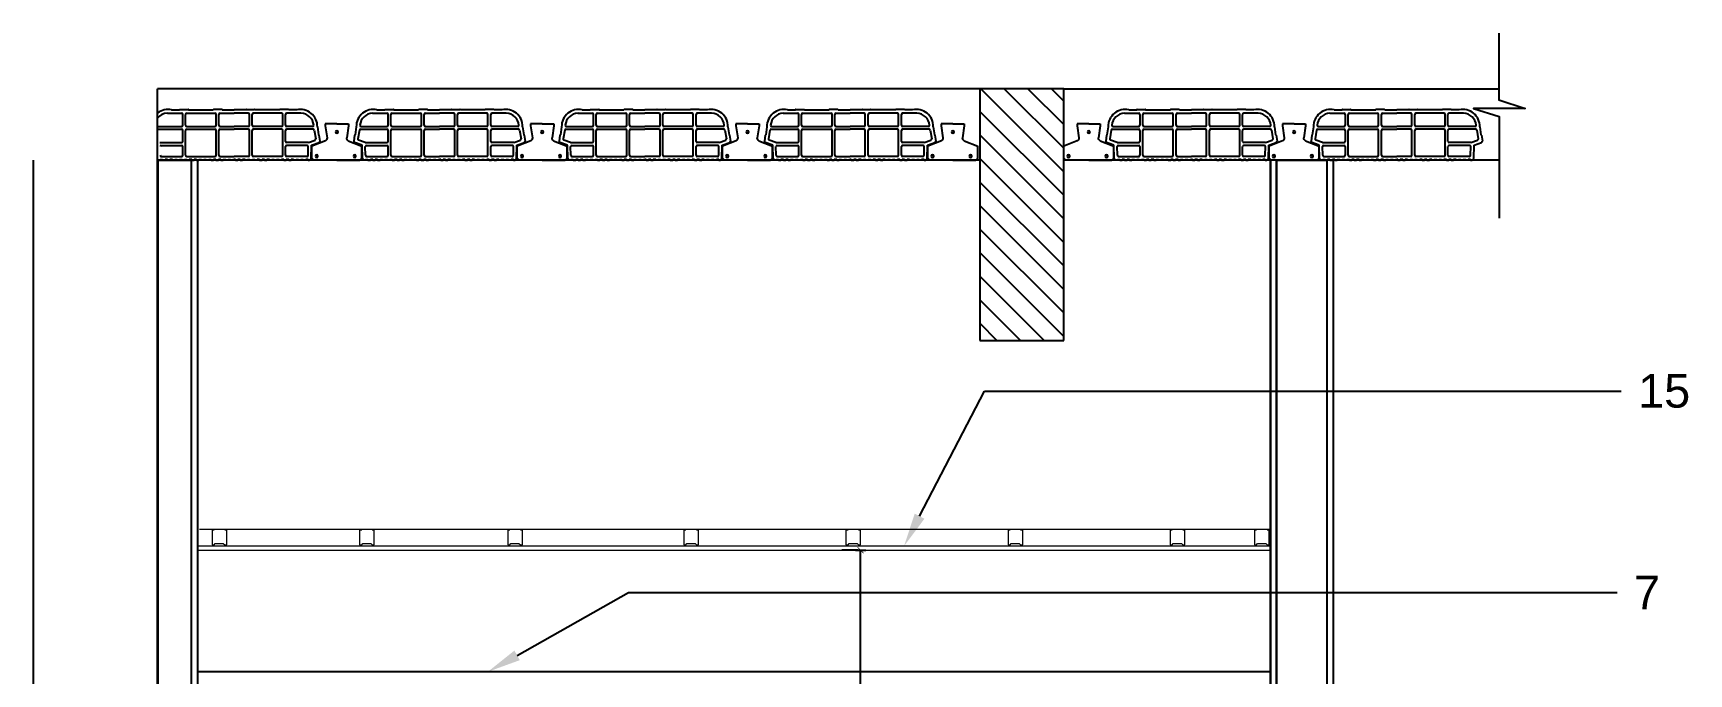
# Model space of a CAD drawing. Header units: metres. Extents: x 198 to 412, y -54 to 17.
# Drawn here: x 258.177 to 262.124, y -6.311 to -4.784 of the extents above; entities that cross this region are included whole.
import ezdxf
from ezdxf import colors
from ezdxf.entities.mleader import LeaderData, LeaderLine
from ezdxf.math import Vec2, Vec3

# ---------------------------------------------------------------- set-up
doc = ezdxf.new("R2010")
doc.units = ezdxf.units.M
doc.header["$LTSCALE"] = 10
for name, color, linetype in [('01', 1, 'Continuous'), ('02', 2, 'Continuous'), ('1_MUROS', 6, 'Continuous'), ('A- Hatch Hormigon', 255, 'Continuous'), ('A-MUROS', 6, 'Continuous'), ('A-Revoques', 1, 'Continuous'), ('A-TEXTOS', 2, 'Continuous'), ('Corte t', 2, 'Continuous'), ('Losa rap sapito', 251, 'Continuous'), ('piso', 1, 'Continuous'), ('TCOTA', 1, 'Continuous'), ('TM-REVOQUE', 2, 'Continuous')]:
    doc.layers.add(name, color=color, linetype=linetype)
doc.layers.add('A-Cielorraso', color=1, linetype='Continuous', lineweight=5)
doc.styles.add('ARIAL', font='arial.ttf')
doc.dimstyles.new('ST-COTA-25', dxfattribs={"dimscale": 0.25, "dimtxt": 0.18, "dimasz": 0.1, "dimexe": 0.18, "dimexo": 0.0625, "dimgap": 0.09, "dimtad": 1, "dimzin": 4, "dimdsep": 46, "dimtxsty": 'ARIAL', "dimblk1": 'COTA_N', "dimblk2": 'COTA_N', "dimsah": 1, "dimcen": 0.09, "dimclrd": 8, "dimclre": 8, "dimclrt": 1, "dimadec": 0, "dimazin": 0, "dimtfac": 1, "dimtix": 1, "dimtmove": 0, "dimatfit": 3, "dimldrblk": 'COTA_N', "dimfxl": 0.18, "dimtolj": 1, "dimtzin": 0, "dimarcsym": 0})

# ---------------------------------------------------------------- blocks, each defined once
blk = doc.blocks.new('VIGUETA NUEVA')
at = {"layer": '02'}
for p, q in [((852.3054, 1549.6661), (852.2767, 1549.6661)), ((852.2767, 1549.6661), (852.2767, 1549.6611)), ((852.2767, 1549.6611), (852.2809, 1549.6312)), ((852.3054, 1549.6661), (852.3342, 1549.6661)), ((852.3342, 1549.6611), (852.3299, 1549.6312)), ((852.3342, 1549.6661), (852.3342, 1549.6611)), ((852.2769, 1549.6243), (852.2429, 1549.6111)), ((852.2429, 1549.5811), (852.2429, 1549.6111)), ((852.3339, 1549.6243), (852.3679, 1549.6111)), ((852.3679, 1549.5811), (852.3679, 1549.6111)), ((852.2429, 1549.5811), (852.2479, 1549.5761)), ((852.3054, 1549.5761), (852.2479, 1549.5761)), ((852.3054, 1549.5761), (852.3629, 1549.5761)), ((852.3679, 1549.5811), (852.3629, 1549.5761))]:
    blk.add_line(p, q, dxfattribs=at)
for centre, start, end in [((852.2739, 1549.6307), 294.8533, 4.4381), ((852.3369, 1549.6307), 175.5619, 245.1467)]:
    blk.add_arc(centre, 0.00704, start, end, dxfattribs=at)
blk = doc.blocks.new('VIGUETA NUEVA1')
at = {"layer": 'piso'}
for centre in [(0, -0.02), (-0.0444, -0.0805), (0.0504, -0.0805)]:
    blk.add_circle(centre, 0.00324, dxfattribs=at)
at = {"layer": '1_MUROS'}
blk.add_blockref('VIGUETA NUEVA', (-852.3054, -1549.6661), dxfattribs=at)
blk = doc.blocks.new('Losa rap zapito')
at = {"layer": 'Losa rap sapito'}
for p, q in [((283.7711, -291.7719), (283.8051, -291.7719)), ((283.7813, -291.7641), (283.8003, -291.7641)), ((283.8012, -291.7632), (283.8205, -291.7632)), ((283.808, -291.8006), (283.808, -291.7747)), ((283.8147, -291.8006), (283.8147, -291.7747)), ((283.8176, -291.7719), (283.8844, -291.7719)), ((283.8215, -291.7641), (283.8806, -291.7641)), ((283.9008, -291.7632), (283.8815, -291.7632)), ((283.8873, -291.8006), (283.8873, -291.7747)), ((283.8941, -291.8006), (283.8941, -291.7747)), ((283.897, -291.7719), (283.9304, -291.7719)), ((283.9018, -291.7641), (283.9304, -291.7641)), ((283.959, -291.7641), (283.9304, -291.7641)), ((283.9638, -291.7719), (283.9304, -291.7719)), ((283.9599, -291.7632), (283.9792, -291.7632)), ((283.9667, -291.8006), (283.9667, -291.7747)), ((283.9734, -291.8006), (283.9734, -291.7747)), ((284.0431, -291.7719), (283.9763, -291.7719)), ((284.0393, -291.7641), (283.9802, -291.7641)), ((284.0595, -291.7632), (284.0402, -291.7632)), ((284.046, -291.8006), (284.046, -291.7747)), ((284.0527, -291.8006), (284.0527, -291.7747)), ((284.0896, -291.7719), (284.0556, -291.7719)), ((284.0795, -291.7641), (284.0605, -291.7641)), ((283.732, -291.8042), (283.7293, -291.8235)), ((283.7394, -291.8124), (283.7357, -291.8329)), ((283.7422, -291.8103), (283.8051, -291.8103)), ((283.7437, -291.8035), (283.8051, -291.8035)), ((283.7534, -291.8103), (283.8051, -291.8103)), ((283.808, -291.8391), (283.808, -291.8132)), ((283.8147, -291.8721), (283.8147, -291.8132)), ((283.8176, -291.8035), (283.8844, -291.8035)), ((283.8176, -291.8103), (283.8844, -291.8103)), ((283.8873, -291.8721), (283.8873, -291.8132)), ((283.8941, -291.8721), (283.8941, -291.8132)), ((283.897, -291.8035), (283.9304, -291.8035)), ((283.897, -291.8103), (283.9304, -291.8103)), ((283.9638, -291.8035), (283.9304, -291.8035)), ((283.9638, -291.8103), (283.9304, -291.8103)), ((283.9667, -291.8721), (283.9667, -291.8132)), ((283.9734, -291.8721), (283.9734, -291.8132)), ((284.0431, -291.8035), (283.9763, -291.8035)), ((284.0431, -291.8103), (283.9763, -291.8103)), ((284.046, -291.8721), (284.046, -291.8132)), ((284.0527, -291.8391), (284.0527, -291.8132)), ((284.117, -291.8035), (284.0556, -291.8035)), ((284.1186, -291.8103), (284.0556, -291.8103)), ((284.1073, -291.8103), (284.0556, -291.8103)), ((284.1214, -291.8124), (284.125, -291.8329)), ((284.1287, -291.8042), (284.1314, -291.8235)), ((283.7282, -291.8243), (283.7262, -291.8386)), ((283.7459, -291.8484), (283.728, -291.8417)), ((283.7534, -291.842), (283.7376, -291.836)), ((283.7466, -291.8799), (283.7459, -291.8484)), ((283.7534, -291.842), (283.8051, -291.842)), ((283.7542, -291.8721), (283.7536, -291.851)), ((283.7565, -291.8487), (283.8051, -291.8487)), ((283.808, -291.8721), (283.808, -291.8516)), ((284.0527, -291.8721), (284.0527, -291.8516)), ((284.1073, -291.842), (284.0556, -291.842)), ((284.1043, -291.8487), (284.0556, -291.8487)), ((284.1066, -291.8721), (284.1071, -291.851)), ((284.1073, -291.842), (284.1232, -291.836)), ((284.1141, -291.8799), (284.1149, -291.8484)), ((284.1149, -291.8484), (284.1327, -291.8417)), ((284.1325, -291.8243), (284.1346, -291.8386)), ((283.7541, -291.8836), (283.7504, -291.8836)), ((283.7541, -291.8836), (283.7516, -291.8836)), ((283.7541, -291.8836), (283.7516, -291.8836)), ((283.7541, -291.8836), (283.7541, -291.8827)), ((283.7541, -291.8827), (283.7598, -291.8827)), ((283.7571, -291.8749), (283.8051, -291.8749)), ((283.7598, -291.8836), (283.7598, -291.8827)), ((283.7598, -291.8836), (283.7656, -291.8836)), ((283.7714, -291.8827), (283.7656, -291.8827)), ((283.7656, -291.8836), (283.7656, -291.8827)), ((283.7714, -291.8836), (283.7714, -291.8827)), ((283.7714, -291.8836), (283.7772, -291.8836)), ((283.7772, -291.8836), (283.7772, -291.8827)), ((283.783, -291.8827), (283.7772, -291.8827)), ((283.783, -291.8836), (283.783, -291.8827)), ((283.783, -291.8836), (283.7887, -291.8836)), ((283.7887, -291.8836), (283.7887, -291.8827)), ((283.7887, -291.8827), (283.7945, -291.8827)), ((283.7945, -291.8836), (283.7945, -291.8827)), ((283.8003, -291.8836), (283.7945, -291.8836)), ((283.8003, -291.8827), (283.8061, -291.8827)), ((283.8003, -291.8836), (283.8003, -291.8827)), ((283.8061, -291.8836), (283.8061, -291.8827)), ((283.8119, -291.8836), (283.8061, -291.8836)), ((283.8119, -291.8827), (283.8176, -291.8827)), ((283.8119, -291.8836), (283.8119, -291.8827)), ((283.8119, -291.8827), (283.8176, -291.8827)), ((283.8176, -291.8749), (283.8844, -291.8749)), ((283.8176, -291.8836), (283.8176, -291.8827)), ((283.8176, -291.8836), (283.8234, -291.8836)), ((283.8292, -291.8827), (283.8234, -291.8827)), ((283.8234, -291.8836), (283.8234, -291.8827)), ((283.8292, -291.8836), (283.8292, -291.8827)), ((283.8292, -291.8836), (283.835, -291.8836)), ((283.835, -291.8836), (283.835, -291.8827)), ((283.8408, -291.8827), (283.835, -291.8827)), ((283.8408, -291.8836), (283.8408, -291.8827)), ((283.8408, -291.8836), (283.8465, -291.8836)), ((283.8465, -291.8836), (283.8465, -291.8827)), ((283.8465, -291.8827), (283.8523, -291.8827)), ((283.8523, -291.8836), (283.8523, -291.8827)), ((283.8581, -291.8836), (283.8523, -291.8836)), ((283.8581, -291.8827), (283.8639, -291.8827)), ((283.8581, -291.8836), (283.8581, -291.8827)), ((283.8639, -291.8836), (283.8639, -291.8827)), ((283.8697, -291.8836), (283.8639, -291.8836)), ((283.8697, -291.8827), (283.8755, -291.8827)), ((283.8697, -291.8836), (283.8697, -291.8827)), ((283.8697, -291.8827), (283.8755, -291.8827)), ((283.8755, -291.8836), (283.8755, -291.8827)), ((283.8755, -291.8836), (283.8812, -291.8836)), ((283.887, -291.8827), (283.8812, -291.8827)), ((283.8812, -291.8836), (283.8812, -291.8827)), ((283.887, -291.8836), (283.887, -291.8827)), ((283.887, -291.8836), (283.8928, -291.8836)), ((283.8928, -291.8836), (283.8928, -291.8827)), ((283.8986, -291.8827), (283.8928, -291.8827)), ((283.897, -291.8749), (283.9304, -291.8749)), ((283.8986, -291.8836), (283.8986, -291.8827)), ((283.8986, -291.8836), (283.9044, -291.8836)), ((283.9044, -291.8836), (283.9044, -291.8827)), ((283.9044, -291.8827), (283.9101, -291.8827)), ((283.9101, -291.8836), (283.9101, -291.8827)), ((283.9159, -291.8836), (283.9101, -291.8836)), ((283.9159, -291.8827), (283.9217, -291.8827)), ((283.9159, -291.8836), (283.9159, -291.8827)), ((283.9217, -291.8836), (283.9217, -291.8827)), ((283.9275, -291.8836), (283.9217, -291.8836)), ((283.9275, -291.8836), (283.9275, -291.8827)), ((283.9275, -291.8827), (283.9304, -291.8827)), ((283.9638, -291.8749), (283.9304, -291.8749)), ((283.9333, -291.8827), (283.9304, -291.8827)), ((283.9333, -291.8836), (283.9333, -291.8827)), ((283.9333, -291.8836), (283.939, -291.8836)), ((283.9448, -291.8827), (283.939, -291.8827)), ((283.939, -291.8836), (283.939, -291.8827)), ((283.9448, -291.8836), (283.9448, -291.8827)), ((283.9448, -291.8836), (283.9506, -291.8836)), ((283.9506, -291.8836), (283.9506, -291.8827)), ((283.9564, -291.8827), (283.9506, -291.8827)), ((283.9564, -291.8836), (283.9564, -291.8827)), ((283.9622, -291.8836), (283.9564, -291.8836)), ((283.9622, -291.8836), (283.9622, -291.8827)), ((283.9622, -291.8827), (283.9679, -291.8827)), ((283.9679, -291.8836), (283.9679, -291.8827)), ((283.9737, -291.8836), (283.9679, -291.8836)), ((283.9737, -291.8827), (283.9795, -291.8827)), ((283.9737, -291.8836), (283.9737, -291.8827)), ((284.0431, -291.8749), (283.9763, -291.8749)), ((283.9795, -291.8836), (283.9795, -291.8827)), ((283.9853, -291.8836), (283.9795, -291.8836)), ((283.9911, -291.8827), (283.9853, -291.8827)), ((283.9853, -291.8836), (283.9853, -291.8827)), ((283.9911, -291.8827), (283.9853, -291.8827)), ((283.9911, -291.8836), (283.9911, -291.8827)), ((283.9911, -291.8836), (283.9968, -291.8836)), ((284.0026, -291.8827), (283.9968, -291.8827)), ((283.9968, -291.8836), (283.9968, -291.8827)), ((284.0026, -291.8836), (284.0026, -291.8827)), ((284.0026, -291.8836), (284.0084, -291.8836)), ((284.0084, -291.8836), (284.0084, -291.8827)), ((284.0142, -291.8827), (284.0084, -291.8827)), ((284.0142, -291.8836), (284.0142, -291.8827)), ((284.02, -291.8836), (284.0142, -291.8836)), ((284.02, -291.8836), (284.02, -291.8827)), ((284.02, -291.8827), (284.0258, -291.8827)), ((284.0258, -291.8836), (284.0258, -291.8827)), ((284.0315, -291.8836), (284.0258, -291.8836)), ((284.0315, -291.8827), (284.0373, -291.8827)), ((284.0315, -291.8836), (284.0315, -291.8827)), ((284.0373, -291.8836), (284.0373, -291.8827)), ((284.0431, -291.8836), (284.0373, -291.8836)), ((284.0489, -291.8827), (284.0431, -291.8827)), ((284.0431, -291.8836), (284.0431, -291.8827)), ((284.0489, -291.8827), (284.0431, -291.8827)), ((284.0489, -291.8836), (284.0489, -291.8827)), ((284.0489, -291.8836), (284.0547, -291.8836)), ((284.0604, -291.8827), (284.0547, -291.8827)), ((284.0547, -291.8836), (284.0547, -291.8827)), ((284.1037, -291.8749), (284.0556, -291.8749)), ((284.0604, -291.8836), (284.0604, -291.8827)), ((284.0604, -291.8836), (284.0662, -291.8836)), ((284.0662, -291.8836), (284.0662, -291.8827)), ((284.072, -291.8827), (284.0662, -291.8827)), ((284.072, -291.8836), (284.072, -291.8827)), ((284.0778, -291.8836), (284.072, -291.8836)), ((284.0778, -291.8836), (284.0778, -291.8827)), ((284.0778, -291.8827), (284.0836, -291.8827)), ((284.0836, -291.8836), (284.0836, -291.8827)), ((284.0893, -291.8836), (284.0836, -291.8836)), ((284.0893, -291.8827), (284.0951, -291.8827)), ((284.0893, -291.8836), (284.0893, -291.8827)), ((284.0951, -291.8836), (284.0951, -291.8827)), ((284.1009, -291.8836), (284.0951, -291.8836)), ((284.1009, -291.8836), (284.1009, -291.8827)), ((284.1067, -291.8827), (284.1009, -291.8827)), ((284.1067, -291.8836), (284.1067, -291.8827)), ((284.1067, -291.8836), (284.1092, -291.8836)), ((284.1067, -291.8836), (284.1092, -291.8836)), ((284.1067, -291.8836), (284.1103, -291.8836))]:
    blk.add_line(p, q, dxfattribs=at)
for centre, radius, start, end in [((283.7724, -291.8035), 0.0404, 77.2971, 181.0135), ((283.7724, -291.8035), 0.0317, 92.259, 174.7894), ((283.8012, -291.7641), 0.000963, 90, 180), ((283.8051, -291.7747), 0.00289, 0, 90), ((283.8176, -291.7747), 0.00289, 90, 180), ((283.8205, -291.7641), 0.000963, 0, 90), ((283.8815, -291.7641), 0.000963, 90, 180), ((283.8844, -291.7747), 0.00289, 0, 90), ((283.897, -291.7747), 0.00289, 90, 180), ((283.9008, -291.7641), 0.000963, 0, 90), ((283.9599, -291.7641), 0.000963, 90, 180), ((283.9638, -291.7747), 0.00289, 0, 90), ((283.9763, -291.7747), 0.00289, 90, 180), ((283.9792, -291.7641), 0.000963, 0, 90), ((284.0402, -291.7641), 0.000963, 90, 180), ((284.0431, -291.7747), 0.00289, 0, 90), ((284.0556, -291.7747), 0.00289, 90, 180), ((284.0595, -291.7641), 0.000963, 0, 90), ((284.0883, -291.8035), 0.0404, 358.9865, 102.7029), ((284.0883, -291.8035), 0.0317, 5.2106, 87.741), ((283.7422, -291.8132), 0.00289, 90, 165.2593), ((283.7437, -291.8006), 0.00289, 180.2316, 270), ((283.8051, -291.8006), 0.00289, 270, 0), ((283.8051, -291.8132), 0.00289, 0, 90), ((283.8176, -291.8006), 0.00289, 180, 270), ((283.8176, -291.8132), 0.00289, 90, 180), ((283.8844, -291.8006), 0.00289, 270, 0), ((283.8844, -291.8132), 0.00289, 0, 90), ((283.897, -291.8006), 0.00289, 180, 270), ((283.897, -291.8132), 0.00289, 90, 180), ((283.9638, -291.8006), 0.00289, 270, 0), ((283.9638, -291.8132), 0.00289, 0, 90), ((283.9763, -291.8006), 0.00289, 180, 270), ((283.9763, -291.8132), 0.00289, 90, 180), ((284.0431, -291.8006), 0.00289, 270, 0), ((284.0431, -291.8132), 0.00289, 0, 90), ((284.0556, -291.8006), 0.00289, 180, 270), ((284.0556, -291.8132), 0.00289, 90, 180), ((284.117, -291.8006), 0.00289, 270, 359.7684), ((284.1186, -291.8132), 0.00289, 14.7407, 90), ((283.729, -291.839), 0.00289, 171.8699, 249.444), ((283.7292, -291.8244), 0.000963, 81.8699, 171.8699), ((283.7386, -291.8333), 0.00289, 171.8699, 249.444), ((283.7565, -291.8516), 0.00289, 90, 168.5947), ((283.8051, -291.8391), 0.00289, 270, 0), ((283.8051, -291.8516), 0.00289, 0, 90), ((284.0556, -291.8391), 0.00289, 180, 270), ((284.0556, -291.8516), 0.00289, 90, 180), ((284.1043, -291.8516), 0.00289, 11.4053, 90), ((284.1222, -291.8333), 0.00289, 290.556, 8.1301), ((284.1316, -291.8244), 0.000963, 8.1301, 98.1301), ((284.1317, -291.839), 0.00289, 290.556, 8.1301), ((283.7505, -291.8797), 0.0039, 182.4799, 268.1248), ((283.7571, -291.8721), 0.00289, 180, 271.41), ((283.8051, -291.8721), 0.00289, 270, 0), ((283.8176, -291.8721), 0.00289, 180, 270), ((283.8844, -291.8721), 0.00289, 270, 0), ((283.897, -291.8721), 0.00289, 180, 270), ((283.9638, -291.8721), 0.00289, 270, 0), ((283.9763, -291.8721), 0.00289, 180, 270), ((284.0431, -291.8721), 0.00289, 270, 0), ((284.0556, -291.8721), 0.00289, 180, 270), ((284.1037, -291.8721), 0.00289, 268.59, 0), ((284.1102, -291.8797), 0.0039, 271.8752, 357.5201)]:
    blk.add_arc(centre, radius, start, end, dxfattribs=at)
blk = doc.blocks.new('COTA_N')
for p, q in [((-1, 0), (0, 0)), ((0, 0.5), (0, -0.5))]:
    blk.add_line(p, q)
at = {"color": 3, "const_width": 0.065}
blk.add_lwpolyline([(0.14, 0.14), (0.28, 0.28), (0, 0), (-0.14, -0.14), (-0.28, -0.28)], dxfattribs=at)
blk = doc.blocks.new('*D303')
at = {"layer": 'Defpoints', "color": 0, "transparency": 16777216}
for p in [(260.1496, -6.0163), (260.1596, -6.0163), (260.1596, -8.4163)]:
    blk.add_point(p, dxfattribs=at)
at = {"layer": 'TCOTA', "color": 8, "lineweight": -2, "transparency": 16777216}
for p, q in [((260.144, -6.0163), (260.1046, -6.0163)), ((260.1496, -8.3913), (260.1496, -6.0413)), ((260.144, -8.4163), (260.1046, -8.4163))]:
    blk.add_line(p, q, dxfattribs=at)
at = {"layer": 'TCOTA', "color": 8, "lineweight": -2, "transparency": 16777216, "xscale": 0.025, "yscale": 0.025, "zscale": 0.025}
for p, rotation in [((260.1496, -6.0163), 90), ((260.1496, -8.4163), 270)]:
    blk.add_blockref('COTA_N', p, dxfattribs=dict(at, rotation=rotation))
at = {"layer": 'TCOTA', "color": 1, "transparency": 16777216, "insert": (260.1041, -7.2163), "char_height": 0.045, "attachment_point": 5, "rotation": 90, "style": 'ARIAL'}
blk.add_mtext('\\A1;2.40', dxfattribs=at)

msp = doc.modelspace()

# ---------------------------------------------------------------- hatches: boundary and pattern name
at = {"layer": 'A- Hatch Hormigon'}
h = msp.add_hatch(dxfattribs=at)
h.set_pattern_fill('ANSI31', color=256, scale=0.0125, angle=-90, style=0)
h.set_pattern_definition([(315, (-286.13939, -11778.466692), (0.02806330038, 0.02806330038), [])])
h.paths.add_polyline_path([(251.633, -8.4863), (251.433, -8.4863), (251.433, -9.0863), (251.633, -9.0863)])
h.paths.add_polyline_path([(256.8835, -8.4863), (256.6835, -8.4863), (256.6835, -9.0863), (256.8835, -9.0863)])
h.paths.add_polyline_path([(260.6337, -8.4863), (260.4337, -8.4863), (260.4337, -9.0863), (260.6337, -9.0863)])
h.paths.add_polyline_path([(251.633, -4.9163), (251.433, -4.9163), (251.433, -5.5163), (251.633, -5.5163)])
h.paths.add_polyline_path([(256.8835, -4.9163), (256.6835, -4.9163), (256.6835, -5.5163), (256.8835, -5.5163)])
h.paths.add_polyline_path([(260.6337, -4.9163), (260.4337, -4.9163), (260.4337, -5.5163), (260.6337, -5.5163)])

# ---------------------------------------------------------------- linework, layer by layer
at = {"color": 5}
for p, q in [((258.4736, -5.0863), (258.4736, -4.9163)), ((260.4337, -4.9163), (258.4736, -4.9163)), ((260.6337, -4.9163), (260.4337, -4.9163)), ((260.4337, -4.9163), (260.4337, -5.5163)), ((260.6337, -5.5163), (260.6337, -4.9163)), ((260.6337, -4.9163), (261.6711, -4.9163)), ((260.4337, -5.0863), (258.4736, -5.0863)), ((261.6717, -5.0863), (260.6337, -5.0863)), ((260.4337, -5.5163), (260.6337, -5.5163))]:
    msp.add_line(p, q, dxfattribs=at)
at = {"layer": '01'}
msp.add_line((261.1263, -6.3063), (258.5689, -6.3063), dxfattribs=at)
at = {"layer": '02', "color": 3}
msp.add_lwpolyline([(261.6711, -4.7836), (261.6711, -4.9429), (261.7336, -4.9637), (261.6103, -4.9637), (261.6717, -4.9823), (261.6717, -5.2246)], dxfattribs=at)
at = {"layer": 'A-Cielorraso', "linetype": 'Continuous'}
for p, q in [((258.5736, -5.9663), (261.1263, -5.9663)), ((259.2085, -6.0063), (259.2085, -6.0063)), ((259.2185, -6.0163), (259.2185, -6.0163))]:
    msp.add_line(p, q, dxfattribs=at)
at = {"layer": 'A-Cielorraso', "color": 2, "linetype": 'Continuous'}
for p, q in [((258.5687, -6.0063), (261.1263, -6.0063)), ((258.5687, -6.0163), (261.1263, -6.0163))]:
    msp.add_line(p, q, dxfattribs=at)
at = {"layer": 'A-Cielorraso', "linetype": 'Continuous'}
for points in [[(258.6086, -5.9688), (258.6036, -5.9688), (258.6036, -6.0038), (258.6086, -6.0038), (258.611, -6.0008), (258.6303, -6.0008), (258.6336, -6.0038), (258.6386, -6.0038), (258.6386, -5.9688), (258.6336, -5.9688)], [(258.9601, -5.9688), (258.9551, -5.9688), (258.9551, -6.0038), (258.9601, -6.0038), (258.9625, -6.0008), (258.9818, -6.0008), (258.9851, -6.0038), (258.9901, -6.0038), (258.9901, -5.9688), (258.9851, -5.9688)], [(259.3134, -5.9688), (259.3084, -5.9688), (259.3084, -6.0038), (259.3134, -6.0038), (259.3157, -6.0008), (259.3351, -6.0008), (259.3384, -6.0038), (259.3434, -6.0038), (259.3434, -5.9688), (259.3384, -5.9688)], [(259.7331, -5.9688), (259.7281, -5.9688), (259.7281, -6.0038), (259.7331, -6.0038), (259.7354, -6.0008), (259.7548, -6.0008), (259.7581, -6.0038), (259.7631, -6.0038), (259.7631, -5.9688), (259.7581, -5.9688)], [(260.1196, -5.9688), (260.1146, -5.9688), (260.1146, -6.0038), (260.1196, -6.0038), (260.1219, -6.0008), (260.1412, -6.0008), (260.1446, -6.0038), (260.1496, -6.0038), (260.1496, -5.9688), (260.1446, -5.9688)], [(260.506, -5.9688), (260.501, -5.9688), (260.501, -6.0038), (260.506, -6.0038), (260.5084, -6.0008), (260.5277, -6.0008), (260.531, -6.0038), (260.536, -6.0038), (260.536, -5.9688), (260.531, -5.9688)], [(260.8925, -5.9688), (260.8875, -5.9688), (260.8875, -6.0038), (260.8925, -6.0038), (260.8948, -6.0008), (260.9142, -6.0008), (260.9175, -6.0038), (260.9225, -6.0038), (260.9225, -5.9688), (260.9175, -5.9688)], [(261.0935, -5.9688), (261.0885, -5.9688), (261.0885, -6.0038), (261.0935, -6.0038), (261.0958, -6.0008), (261.1152, -6.0008), (261.1185, -6.0038), (261.1235, -6.0038), (261.1235, -5.9688), (261.1185, -5.9688)]]:
    msp.add_lwpolyline(points, dxfattribs=at)
at = {"layer": 'A-MUROS'}
for p, q in [((258.1771, -5.0863), (258.1771, -8.4863)), ((258.4739, -5.0863), (258.4739, -8.4863)), ((258.5539, -5.0863), (258.5539, -8.4863)), ((261.1413, -5.0863), (261.1413, -8.4863))]:
    msp.add_line(p, q, dxfattribs=at)
for points in [[(258.4736, -8.4863), (258.4736, -5.0863), (258.5536, -5.0863), (258.5536, -8.4863), (258.4736, -8.4863)], [(261.141, -8.4863), (261.141, -5.0863), (261.2612, -5.0863), (261.2612, -8.4863), (261.141, -8.4863)]]:
    msp.add_lwpolyline(points, close=True, dxfattribs=at)
at = {"layer": 'A-Revoques'}
for p, q in [((258.5689, -5.0863), (258.5689, -8.4863)), ((261.1263, -5.0863), (261.1263, -8.4863)), ((261.1263, -5.0863), (261.1263, -8.4863)), ((261.2763, -5.0863), (261.2763, -8.4863))]:
    msp.add_line(p, q, dxfattribs=at)
at = {"layer": 'Losa rap sapito'}
for p, q in [((258.5071, -4.9668), (258.5261, -4.9668)), ((258.527, -4.9658), (258.5463, -4.9658)), ((258.5473, -4.9668), (258.6064, -4.9668)), ((258.6266, -4.9658), (258.6073, -4.9658)), ((258.6276, -4.9668), (258.6562, -4.9668)), ((258.6848, -4.9668), (258.6562, -4.9668)), ((258.6857, -4.9658), (258.705, -4.9658)), ((258.7651, -4.9668), (258.7059, -4.9668)), ((258.7853, -4.9658), (258.766, -4.9658)), ((258.8053, -4.9668), (258.7862, -4.9668)), ((258.4736, -5.0062), (258.5309, -5.0062)), ((258.4736, -5.0129), (258.5309, -5.0129)), ((258.4792, -5.0129), (258.5309, -5.0129)), ((258.4969, -4.9745), (258.5309, -4.9745)), ((258.5338, -5.0033), (258.5338, -4.9774)), ((258.5405, -5.0033), (258.5405, -4.9774)), ((258.5434, -4.9745), (258.6102, -4.9745)), ((258.5434, -5.0062), (258.6102, -5.0062)), ((258.5434, -5.0129), (258.6102, -5.0129)), ((258.6131, -5.0033), (258.6131, -4.9774)), ((258.6199, -5.0033), (258.6199, -4.9774)), ((258.6228, -4.9745), (258.6562, -4.9745)), ((258.6228, -5.0062), (258.6562, -5.0062)), ((258.6228, -5.0129), (258.6562, -5.0129)), ((258.6896, -4.9745), (258.6562, -4.9745)), ((258.6896, -5.0062), (258.6562, -5.0062)), ((258.6896, -5.0129), (258.6562, -5.0129)), ((258.6925, -5.0033), (258.6925, -4.9774)), ((258.6992, -5.0033), (258.6992, -4.9774)), ((258.7689, -4.9745), (258.7021, -4.9745)), ((258.7689, -5.0062), (258.7021, -5.0062)), ((258.7689, -5.0129), (258.7021, -5.0129)), ((258.7718, -5.0033), (258.7718, -4.9774)), ((258.7785, -5.0033), (258.7785, -4.9774)), ((258.8154, -4.9745), (258.7814, -4.9745)), ((258.8428, -5.0062), (258.7814, -5.0062)), ((258.8444, -5.0129), (258.7814, -5.0129)), ((258.8331, -5.0129), (258.7814, -5.0129)), ((258.8545, -5.0069), (258.8572, -5.0261)), ((258.4792, -5.0446), (258.5309, -5.0446)), ((258.4823, -5.0514), (258.5309, -5.0514)), ((258.5338, -5.0417), (258.5338, -5.0158)), ((258.5405, -5.0747), (258.5405, -5.0158)), ((258.6131, -5.0747), (258.6131, -5.0158)), ((258.6199, -5.0747), (258.6199, -5.0158)), ((258.6925, -5.0747), (258.6925, -5.0158)), ((258.6992, -5.0747), (258.6992, -5.0158)), ((258.7718, -5.0747), (258.7718, -5.0158)), ((258.7785, -5.0417), (258.7785, -5.0158)), ((258.8331, -5.0446), (258.7814, -5.0446)), ((258.8301, -5.0514), (258.7814, -5.0514)), ((258.8331, -5.0446), (258.849, -5.0387)), ((258.8399, -5.0825), (258.8407, -5.051)), ((258.8407, -5.051), (258.8585, -5.0443)), ((258.8472, -5.0151), (258.8508, -5.0356)), ((258.8583, -5.0269), (258.8604, -5.0412)), ((258.4799, -5.0853), (258.4856, -5.0853)), ((258.4828, -5.0776), (258.5309, -5.0776)), ((258.4856, -5.0863), (258.4856, -5.0853)), ((258.4856, -5.0863), (258.4914, -5.0863)), ((258.4972, -5.0853), (258.4914, -5.0853)), ((258.4914, -5.0863), (258.4914, -5.0853)), ((258.4972, -5.0863), (258.4972, -5.0853)), ((258.4972, -5.0863), (258.503, -5.0863)), ((258.503, -5.0863), (258.503, -5.0853)), ((258.5088, -5.0853), (258.503, -5.0853)), ((258.5088, -5.0863), (258.5088, -5.0853)), ((258.5088, -5.0863), (258.5145, -5.0863)), ((258.5145, -5.0863), (258.5145, -5.0853)), ((258.5145, -5.0853), (258.5203, -5.0853)), ((258.5203, -5.0863), (258.5203, -5.0853)), ((258.5261, -5.0863), (258.5203, -5.0863)), ((258.5261, -5.0853), (258.5319, -5.0853)), ((258.5261, -5.0863), (258.5261, -5.0853)), ((258.5319, -5.0863), (258.5319, -5.0853)), ((258.5377, -5.0863), (258.5319, -5.0863)), ((258.5338, -5.0747), (258.5338, -5.0542)), ((258.5377, -5.0853), (258.5434, -5.0853)), ((258.5377, -5.0863), (258.5377, -5.0853)), ((258.5377, -5.0853), (258.5434, -5.0853)), ((258.5434, -5.0776), (258.6102, -5.0776)), ((258.5434, -5.0863), (258.5434, -5.0853)), ((258.5434, -5.0863), (258.5492, -5.0863)), ((258.555, -5.0853), (258.5492, -5.0853)), ((258.5492, -5.0863), (258.5492, -5.0853)), ((258.555, -5.0863), (258.555, -5.0853)), ((258.555, -5.0863), (258.5608, -5.0863)), ((258.5608, -5.0863), (258.5608, -5.0853)), ((258.5666, -5.0853), (258.5608, -5.0853)), ((258.5666, -5.0863), (258.5666, -5.0853)), ((258.5666, -5.0863), (258.5723, -5.0863)), ((258.5723, -5.0863), (258.5723, -5.0853)), ((258.5723, -5.0853), (258.5781, -5.0853)), ((258.5781, -5.0863), (258.5781, -5.0853)), ((258.5839, -5.0863), (258.5781, -5.0863)), ((258.5839, -5.0853), (258.5897, -5.0853)), ((258.5839, -5.0863), (258.5839, -5.0853)), ((258.5897, -5.0863), (258.5897, -5.0853)), ((258.5955, -5.0863), (258.5897, -5.0863)), ((258.5955, -5.0853), (258.6012, -5.0853)), ((258.5955, -5.0863), (258.5955, -5.0853)), ((258.5955, -5.0853), (258.6012, -5.0853)), ((258.6012, -5.0863), (258.6012, -5.0853)), ((258.6012, -5.0863), (258.607, -5.0863)), ((258.6128, -5.0853), (258.607, -5.0853)), ((258.607, -5.0863), (258.607, -5.0853)), ((258.6128, -5.0863), (258.6128, -5.0853)), ((258.6128, -5.0863), (258.6186, -5.0863)), ((258.6186, -5.0863), (258.6186, -5.0853)), ((258.6244, -5.0853), (258.6186, -5.0853)), ((258.6228, -5.0776), (258.6562, -5.0776)), ((258.6244, -5.0863), (258.6244, -5.0853)), ((258.6244, -5.0863), (258.6302, -5.0863)), ((258.6302, -5.0863), (258.6302, -5.0853)), ((258.6302, -5.0853), (258.6359, -5.0853)), ((258.6359, -5.0863), (258.6359, -5.0853)), ((258.6417, -5.0863), (258.6359, -5.0863)), ((258.6417, -5.0853), (258.6475, -5.0853)), ((258.6417, -5.0863), (258.6417, -5.0853)), ((258.6475, -5.0863), (258.6475, -5.0853)), ((258.6533, -5.0863), (258.6475, -5.0863)), ((258.6533, -5.0863), (258.6533, -5.0853)), ((258.6533, -5.0853), (258.6562, -5.0853)), ((258.6896, -5.0776), (258.6562, -5.0776)), ((258.6591, -5.0853), (258.6562, -5.0853)), ((258.6591, -5.0863), (258.6591, -5.0853)), ((258.6591, -5.0863), (258.6648, -5.0863)), ((258.6706, -5.0853), (258.6648, -5.0853)), ((258.6648, -5.0863), (258.6648, -5.0853)), ((258.6706, -5.0863), (258.6706, -5.0853)), ((258.6706, -5.0863), (258.6764, -5.0863)), ((258.6764, -5.0863), (258.6764, -5.0853)), ((258.6822, -5.0853), (258.6764, -5.0853)), ((258.6822, -5.0863), (258.6822, -5.0853)), ((258.688, -5.0863), (258.6822, -5.0863)), ((258.688, -5.0863), (258.688, -5.0853)), ((258.688, -5.0853), (258.6937, -5.0853)), ((258.6937, -5.0863), (258.6937, -5.0853)), ((258.6995, -5.0863), (258.6937, -5.0863)), ((258.6995, -5.0853), (258.7053, -5.0853)), ((258.6995, -5.0863), (258.6995, -5.0853)), ((258.7689, -5.0776), (258.7021, -5.0776)), ((258.7053, -5.0863), (258.7053, -5.0853)), ((258.7111, -5.0863), (258.7053, -5.0863)), ((258.7169, -5.0853), (258.7111, -5.0853)), ((258.7111, -5.0863), (258.7111, -5.0853)), ((258.7169, -5.0853), (258.7111, -5.0853)), ((258.7169, -5.0863), (258.7169, -5.0853)), ((258.7169, -5.0863), (258.7226, -5.0863)), ((258.7284, -5.0853), (258.7226, -5.0853)), ((258.7226, -5.0863), (258.7226, -5.0853)), ((258.7284, -5.0863), (258.7284, -5.0853)), ((258.7284, -5.0863), (258.7342, -5.0863)), ((258.7342, -5.0863), (258.7342, -5.0853)), ((258.74, -5.0853), (258.7342, -5.0853)), ((258.74, -5.0863), (258.74, -5.0853)), ((258.7458, -5.0863), (258.74, -5.0863)), ((258.7458, -5.0863), (258.7458, -5.0853)), ((258.7458, -5.0853), (258.7515, -5.0853)), ((258.7515, -5.0863), (258.7515, -5.0853)), ((258.7573, -5.0863), (258.7515, -5.0863)), ((258.7573, -5.0853), (258.7631, -5.0853)), ((258.7573, -5.0863), (258.7573, -5.0853)), ((258.7631, -5.0863), (258.7631, -5.0853)), ((258.7689, -5.0863), (258.7631, -5.0863)), ((258.7747, -5.0853), (258.7689, -5.0853)), ((258.7689, -5.0863), (258.7689, -5.0853)), ((258.7747, -5.0853), (258.7689, -5.0853)), ((258.7747, -5.0863), (258.7747, -5.0853)), ((258.7747, -5.0863), (258.7804, -5.0863)), ((258.7785, -5.0747), (258.7785, -5.0542)), ((258.7862, -5.0853), (258.7804, -5.0853)), ((258.7804, -5.0863), (258.7804, -5.0853)), ((258.8295, -5.0776), (258.7814, -5.0776)), ((258.7862, -5.0863), (258.7862, -5.0853)), ((258.7862, -5.0863), (258.792, -5.0863)), ((258.792, -5.0863), (258.792, -5.0853)), ((258.7978, -5.0853), (258.792, -5.0853)), ((258.7978, -5.0863), (258.7978, -5.0853)), ((258.8036, -5.0863), (258.7978, -5.0863)), ((258.8036, -5.0863), (258.8036, -5.0853)), ((258.8036, -5.0853), (258.8094, -5.0853)), ((258.8094, -5.0863), (258.8094, -5.0853)), ((258.8151, -5.0863), (258.8094, -5.0863)), ((258.8151, -5.0853), (258.8209, -5.0853)), ((258.8151, -5.0863), (258.8151, -5.0853)), ((258.8209, -5.0863), (258.8209, -5.0853)), ((258.8267, -5.0863), (258.8209, -5.0863)), ((258.8267, -5.0863), (258.8267, -5.0853)), ((258.8325, -5.0853), (258.8267, -5.0853)), ((258.8324, -5.0748), (258.8329, -5.0537)), ((258.8325, -5.0863), (258.8325, -5.0853)), ((258.8325, -5.0863), (258.835, -5.0863)), ((258.8325, -5.0863), (258.835, -5.0863)), ((258.8325, -5.0863), (258.8361, -5.0863))]:
    msp.add_line(p, q, dxfattribs=at)
for centre, radius, start, end in [((258.4982, -5.0062), 0.0404, 77.2971, 127.5811), ((258.527, -4.9668), 0.000963, 90, 180), ((258.5463, -4.9668), 0.000963, 0, 90), ((258.6073, -4.9668), 0.000963, 90, 180), ((258.6266, -4.9668), 0.000963, 0, 90), ((258.6857, -4.9668), 0.000963, 90, 180), ((258.705, -4.9668), 0.000963, 0, 90), ((258.766, -4.9668), 0.000963, 90, 180), ((258.7853, -4.9668), 0.000963, 0, 90), ((258.8141, -5.0062), 0.0404, 358.9865, 102.7029), ((258.4982, -5.0062), 0.0317, 92.259, 140.9613), ((258.5309, -4.9774), 0.00289, 0, 90), ((258.5309, -5.0033), 0.00289, 270, 0), ((258.5309, -5.0158), 0.00289, 0, 90), ((258.5434, -4.9774), 0.00289, 90, 180), ((258.5434, -5.0033), 0.00289, 180, 270), ((258.5434, -5.0158), 0.00289, 90, 180), ((258.6102, -4.9774), 0.00289, 0, 90), ((258.6102, -5.0033), 0.00289, 270, 0), ((258.6102, -5.0158), 0.00289, 0, 90), ((258.6228, -4.9774), 0.00289, 90, 180), ((258.6228, -5.0033), 0.00289, 180, 270), ((258.6228, -5.0158), 0.00289, 90, 180), ((258.6896, -4.9774), 0.00289, 0, 90), ((258.6896, -5.0033), 0.00289, 270, 0), ((258.6896, -5.0158), 0.00289, 0, 90), ((258.7021, -4.9774), 0.00289, 90, 180), ((258.7021, -5.0033), 0.00289, 180, 270), ((258.7021, -5.0158), 0.00289, 90, 180), ((258.7689, -4.9774), 0.00289, 0, 90), ((258.7689, -5.0033), 0.00289, 270, 0), ((258.7689, -5.0158), 0.00289, 0, 90), ((258.7814, -4.9774), 0.00289, 90, 180), ((258.7814, -5.0033), 0.00289, 180, 270), ((258.7814, -5.0158), 0.00289, 90, 180), ((258.8141, -5.0062), 0.0317, 5.2106, 87.741), ((258.8428, -5.0033), 0.00289, 270, 359.7684), ((258.8444, -5.0158), 0.00289, 14.7407, 90), ((258.4823, -5.0542), 0.00289, 90, 168.5947), ((258.5309, -5.0417), 0.00289, 270, 0), ((258.5309, -5.0542), 0.00289, 0, 90), ((258.7814, -5.0417), 0.00289, 180, 270), ((258.7814, -5.0542), 0.00289, 90, 180), ((258.8301, -5.0542), 0.00289, 11.4053, 90), ((258.8479, -5.036), 0.00289, 290.556, 8.1301), ((258.8574, -5.0271), 0.000963, 8.1301, 98.1301), ((258.8575, -5.0416), 0.00289, 290.556, 8.1301), ((258.4828, -5.0747), 0.00289, 180, 271.41), ((258.5309, -5.0747), 0.00289, 270, 0), ((258.5434, -5.0747), 0.00289, 180, 270), ((258.6102, -5.0747), 0.00289, 270, 0), ((258.6228, -5.0747), 0.00289, 180, 270), ((258.6896, -5.0747), 0.00289, 270, 0), ((258.7021, -5.0747), 0.00289, 180, 270), ((258.7689, -5.0747), 0.00289, 270, 0), ((258.7814, -5.0747), 0.00289, 180, 270), ((258.8295, -5.0747), 0.00289, 268.59, 0), ((258.836, -5.0824), 0.0039, 271.8752, 357.5201)]:
    msp.add_arc(centre, radius, start, end, dxfattribs=at)
at = {"layer": 'TM-REVOQUE'}
msp.add_line((261.1263, -8.4163), (261.1263, -5.0863), dxfattribs=at)
for points in [[(258.5687, -5.0863), (258.5687, -8.4463)], [(258.5689, -5.0863), (258.5689, -8.4463)], [(261.1263, -5.0863), (261.1263, -8.4463)]]:
    msp.add_lwpolyline(points, dxfattribs=at)

# ---------------------------------------------------------------- block references
at = {"layer": 'A-MUROS'}
for p in [(-24.7848, 286.7974), (-24.2953, 286.7974), (-23.8059, 286.7974), (-22.9924, 286.7974), (-22.5029, 286.7974)]:
    msp.add_blockref('Losa rap zapito', p, dxfattribs=at)
at = {"layer": 'Corte t', "xscale": -0.9559179682510148, "yscale": 0.9559179682510148, "zscale": 0.9559179682510148}
for p in [(258.901, -5.0002), (259.3905, -5.0002), (259.8799, -5.0002), (260.3693, -5.0002), (260.6934, -5.0002), (261.1829, -5.0002)]:
    msp.add_blockref('VIGUETA NUEVA1', p, dxfattribs=at)

# ---------------------------------------------------------------- dimensions: what is measured, and where the dimension line sits
at = {"layer": 'TCOTA'}
dim = msp.add_linear_dim(base=(260.1496, -6.0163), p1=(260.1596, -8.4163), p2=(260.1596, -6.0163), angle=90, dimstyle='ST-COTA-25', dxfattribs=at)
dim.commit()
dim.dimension.update_dxf_attribs({"geometry": '*D303', "text_midpoint": (260.1041, -7.2163)})

# ---------------------------------------------------------------- leaders
at = {"layer": 'A-TEXTOS'}
ml = msp.add_multileader_mtext('Standard', dxfattribs=at)
ml.set_content('15', color=256, style='ARIAL')
ml.set_leader_properties(color=1)
ml.build(insert=Vec2(0, 0))
ml.multileader.update_dxf_attribs({"has_text_frame": 1, "arrow_head_size": 0.08, "scale": 0.02})
ctx = ml.context
ctx.base_point, ctx.scale, ctx.char_height, ctx.arrow_head_size, ctx.landing_gap_size, ctx.plane_origin = Vec3(261.963, -5.6371), 0.02, 0.08, 0.08, 0.04, Vec3(259.9979, -5.6371)
notes = []
notes.append((ctx, [(0, (1, 1, 0), (260.4448, -5.6371), (1, 0), 1.5182, [(0, [(260.2533, -6.0063)], 0, [])])]))
ctx.mtext.insert, ctx.mtext.flow_direction = Vec3(262.003, -5.5965), 5
ml = msp.add_multileader_mtext('Standard', dxfattribs=at)
ml.set_content('7', color=256, style='ARIAL')
ml.set_leader_properties(color=1)
ml.build(insert=Vec2(0, 0))
ml.multileader.update_dxf_attribs({"has_text_frame": 1, "arrow_head_size": 0.08, "scale": 0.02})
ctx = ml.context
ctx.base_point, ctx.scale, ctx.char_height, ctx.arrow_head_size, ctx.landing_gap_size, ctx.plane_origin = Vec3(261.9534, -6.1174), 0.02, 0.08, 0.08, 0.04, Vec3(259.9979, -6.1174)
notes.append((ctx, [(0, (1, 1, 0), (259.5966, -6.1174), (1, 0), 2.3568, [(0, [(259.2609, -6.3063)], 0, [])])]))
ctx.mtext.insert, ctx.mtext.width, ctx.mtext.flow_direction = Vec3(261.9934, -6.0774), 0.034758, 5
for ctx, leaders in notes:
    for number, flags, end, landing, length, lines in leaders:
        leader = LeaderData()
        leader.index, (leader.has_last_leader_line, leader.has_dogleg_vector, leader.attachment_direction) = number, flags
        leader.last_leader_point, leader.dogleg_vector, leader.dogleg_length = Vec3(end), Vec3(landing), length
        for number, points, colour, breaks in lines:
            line = LeaderLine()
            line.index, line.vertices, line.color, line.breaks = number, Vec3.list(points), colors.encode_raw_color(colour), breaks
            leader.lines.append(line)
        ctx.leaders.append(leader)

doc.saveas('drawing.dxf')
